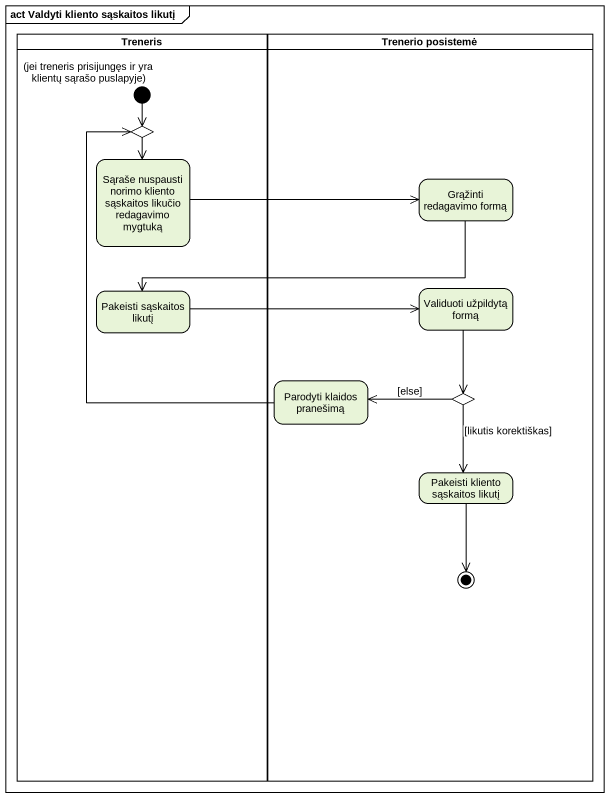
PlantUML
@startuml
mainframe act Valdyti kliento sąskaitos likutį
hide empty description
state Treneris <<partition>> {
  state "(jei treneris prisijungęs ir yra klientų sąrašo puslapyje)" as jei_treneris_prisijungęs_ir <<start>>
  state choice1 <<choice>>
  state "Sąraše nuspausti norimo kliento sąskaitos likučio redagavimo mygtuką" as Sąraše_nuspausti_norimo
  state "Pakeisti sąskaitos likutį" as Pakeisti_sąskaitos_likutį
}
state "Trenerio posistemė" as Trenerio_posistemė <<partition>> {
  state "Grąžinti redagavimo formą" as Grąžinti_redagavimo_formą
  state "Validuoti užpildytą formą" as Validuoti_užpildytą_formą
  state "Parodyti klaidos pranešimą" as Parodyti_klaidos_pranešimą
  state choice2 <<choice>>
  state "Pakeisti kliento sąskaitos likutį" as Pakeisti_kliento_sąskaitos
  Pakeisti_kliento_sąskaitos --> [*]
}
jei_treneris_prisijungęs_ir --> choice1
choice1 --> Sąraše_nuspausti_norimo
Sąraše_nuspausti_norimo -right-> Grąžinti_redagavimo_formą
Grąžinti_redagavimo_formą -left-> Pakeisti_sąskaitos_likutį
Pakeisti_sąskaitos_likutį -right-> Validuoti_užpildytą_formą
Validuoti_užpildytą_formą --> choice2
Parodyti_klaidos_pranešimą -up-> choice1
choice2 -left-> Parodyti_klaidos_pranešimą : [else]
choice2 --> Pakeisti_kliento_sąskaitos : [likutis korektiškas]
@enduml
